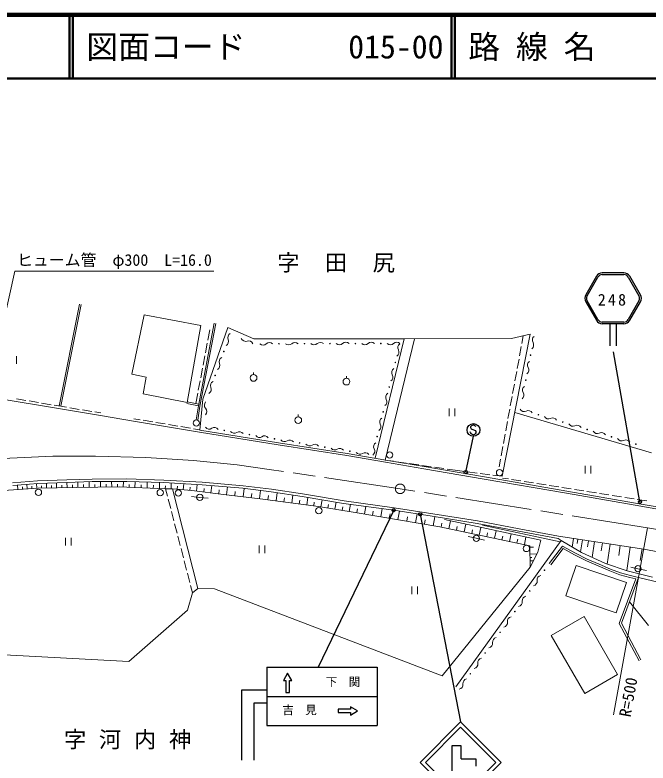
# Model space of a CAD drawing. Units: millimetres, scale not verified. Extents: x 40000 to 680000, y 20000 to 380000.
# Drawn here: x 109173 to 208615, y 262463 to 380000 of the extents above; entities that cross this region are included whole.
import ezdxf
from ezdxf.enums import TextEntityAlignment as Align

# ---------------------------------------------------------------- set-up
doc = ezdxf.new("R2010")
doc.units = ezdxf.units.MM
doc.header["$LTSCALE"] = 1000
doc.linetypes.add('CHAIN', pattern=[18.5, 12, -1.5, 3.5, -1.5])
for name, color, linetype, lineweight in [('M-BMK', 2, 'CHAIN', 13), ('M-STR-HTXT', 7, 'Continuous', 13), ('M-STR-STRC', 7, 'Continuous', 25), ('M-TTL', 2, 'Continuous', 140), ('M-TTL-LINE', 7, 'Continuous', 50), ('M-WORK', 1, 'Continuous', 13), ('引出線', 7, 'Continuous', 13)]:
    doc.layers.add(name, color=color, linetype=linetype, lineweight=lineweight)
doc.layers.add('M-BMK-HTXT', color=7, linetype='Continuous')
doc.layers.add('M-TTL-TXT', color=7, linetype='Continuous')
doc.styles.add('ＭＳ ゴシック', font='')
doc.styles.get('ＭＳ ゴシック').set_extended_font_data('MS Gothic')

msp = doc.modelspace()

# ---------------------------------------------------------------- linework, layer by layer
at = {"layer": 'M-BMK'}
for p, q in [((115117, 310683), (107264, 310318)), ((121823, 310683), (115117, 310683)), ((129749, 310488), (121823, 310683)), ((137211, 310001), (129749, 310488)), ((144064, 309318), (137211, 310001)), ((149121, 308604), (144064, 309318)), ((169677, 305548), (149121, 308604)), ((208552, 299418), (169677, 305548)), ((208552, 299418), (229849, 295539))]:
    msp.add_line(p, q, dxfattribs=at)
msp.add_circle((169677, 305548), 750, dxfattribs=at)
at = {"layer": 'M-STR-HTXT'}
msp.add_line((208552, 299418), (203198, 270020), dxfattribs=at)
at = {"layer": 'M-STR-STRC'}
for p, q in [((200513, 338938), (198824, 336012)), ((199054, 335879), (200743, 338805)), ((204813, 339470), (201434, 339470)), ((201434, 339204), (204813, 339204)), ((205504, 338805), (207194, 335879)), ((207424, 336012), (205735, 338938)), ((200743, 332155), (199054, 335081)), ((207194, 335081), (205504, 332155)), ((198824, 334948), (200513, 332022)), ((205735, 332022), (207424, 334948)), ((204813, 331756), (201434, 331756)), ((204813, 331490), (201434, 331490)), ((202624, 331490), (202624, 327990)), ((203624, 331490), (203624, 327990)), ((207342, 303505), (203165, 327086)), ((180740, 315286), (180724, 315172)), ((180724, 315172), (180810, 314990)), ((180868, 315425), (180740, 315286)), ((181000, 315518), (180868, 315425)), ((181166, 315551), (181000, 315518)), ((181281, 315535), (181166, 315551)), ((181426, 315462), (181281, 315535)), ((181536, 315388), (181426, 315462)), ((181570, 315276), (181536, 315388)), ((180726, 314398), (180687, 314508)), ((180810, 314220), (180726, 314398)), ((180810, 314990), (180961, 314917)), ((180914, 314146), (180810, 314220)), ((181060, 314071), (180914, 314146)), ((180961, 314917), (181493, 314728)), ((181180, 314054), (181060, 314071)), ((181348, 314083), (181180, 314054)), ((181472, 314179), (181348, 314083)), ((181543, 314328), (181472, 314179)), ((181493, 314728), (181573, 314556)), ((181573, 314556), (181543, 314328)), ((179981, 308173), (181198, 313800)), ((168668, 302190), (156780, 277508)), ((172821, 301546), (179169, 268930)), ((148756, 277508), (148756, 268366)), ((148756, 277508), (166051, 277508)), ((166051, 277508), (166051, 268366)), ((152007, 276592), (151359, 275450)), ((152654, 275450), (152007, 276592)), ((151359, 275450), (151740, 275450)), ((151740, 275450), (151740, 273546)), ((152273, 273546), (152273, 275450)), ((152273, 275450), (152654, 275450)), ((148756, 273937), (144756, 273937)), ((144756, 273937), (144756, 262937)), ((148756, 272937), (166051, 272937)), ((151740, 273546), (152273, 273546)), ((146756, 262937), (146756, 271937)), ((146756, 271937), (148756, 271937)), ((161858, 270916), (159954, 270916)), ((159954, 270916), (159954, 270383)), ((159954, 270383), (161858, 270383)), ((163000, 270649), (161858, 271297)), ((161858, 271297), (161858, 270916)), ((161858, 270002), (163000, 270649)), ((161858, 270383), (161858, 270002)), ((148756, 268366), (166051, 268366)), ((177810, 265153), (177810, 260168)), ((179248, 265153), (177810, 265153)), ((179248, 263140), (179248, 265153)), ((179248, 263140), (181549, 263140)), ((181549, 263140), (181549, 261989))]:
    msp.add_line(p, q, dxfattribs=at)
for points in [[(179169, 256202), (185533, 262566), (179169, 268930), (172805, 262566)], [(179169, 257050), (184684, 262566), (179169, 268081), (173653, 262566)]]:
    msp.add_lwpolyline(points, close=True, dxfattribs=at)
for centre, radius in [((181197, 314800), 1000), ((179981, 308173), 250), ((207342, 303505), 250), ((168668, 302190), 250), ((172821, 301546), 250)]:
    msp.add_circle(centre, radius, dxfattribs=at)
for centre, radius, start, end in [((201434, 338406), 1064, 90, 150), ((201434, 338406), 798, 90, 150), ((204813, 338406), 1064, 30, 90), ((204813, 338406), 798, 30, 90), ((199745, 335480), 1064, 150, 210), ((199745, 335480), 798, 150, 210), ((206502, 335480), 798, 330, 30.00002), ((206502, 335480), 1064, 330, 30), ((201434, 332554), 1064, 210, 270), ((201434, 332554), 798, 210, 270), ((204813, 332554), 798, 270, 330), ((204813, 332554), 1064, 270, 330)]:
    msp.add_arc(centre, radius, start, end, dxfattribs=at)
at = {"layer": 'M-TTL'}
msp.add_line((680000, 380000), (40000, 380000), dxfattribs=at)
at = {"layer": 'M-TTL-LINE'}
for p, q in [((117750, 380000), (117750, 370000)), ((118250, 380000), (118250, 370000)), ((177750, 380000), (177750, 370000)), ((178250, 380000), (178250, 370000)), ((40000, 370000), (680000, 370000))]:
    msp.add_line(p, q, dxfattribs=at)
at = {"layer": 'M-WORK'}
for p, q in [((116106, 318555), (119301, 334561)), ((116370, 318511), (119565, 334517)), ((127516, 323563), (129467, 332879)), ((129467, 332879), (138368, 331220)), ((140489, 331595), (137987, 318599)), ((140735, 331547), (138233, 318555)), ((138368, 331220), (136222, 319125)), ((138704, 319644), (142630, 330911)), ((139795, 330513), (139484, 328898)), ((142630, 330911), (146711, 329139)), ((146711, 329139), (170297, 329098)), ((167338, 310073), (171939, 329106)), ((170297, 329098), (187168, 329179)), ((190111, 329846), (185691, 307510)), ((187168, 329179), (190111, 329846)), ((188802, 328404), (189024, 329599)), ((139390, 328407), (139106, 326934)), ((170297, 329098), (165753, 310345)), ((188438, 326437), (188711, 327912)), ((109414, 325208), (109414, 326408)), ((139012, 326443), (138728, 324970)), ((188074, 324470), (188347, 325945)), ((138634, 324479), (138351, 323006)), ((129784, 323075), (127516, 323563)), ((146657, 323490), (146657, 323840)), ((161232, 322912), (161232, 323262)), ((187710, 322504), (187983, 323979)), ((129321, 320490), (129784, 323075)), ((138256, 322515), (137973, 321042)), ((187345, 320537), (187619, 322012)), ((105843, 319872), (116304, 318116)), ((136222, 319125), (129321, 320490)), ((137878, 320551), (137568, 318937)), ((186981, 318571), (187254, 320046)), ((109413, 319679), (110893, 319430)), ((111386, 319348), (112865, 319099)), ((113358, 319016), (114838, 318768)), ((115331, 318685), (116370, 318511)), ((137987, 318599), (136176, 318958)), ((138036, 318844), (136236, 319201)), ((137987, 318599), (137625, 316391)), ((138233, 318555), (137872, 316351)), ((138196, 314784), (138704, 319644)), ((116304, 318116), (122584, 317070)), ((116370, 318511), (117291, 318358)), ((117784, 318275), (119263, 318029)), ((119757, 317947), (121236, 317700)), ((121729, 317618), (122650, 317464)), ((177378, 318149), (177378, 316949)), ((178278, 316949), (178278, 318149)), ((186617, 316604), (186890, 318079)), ((209142, 311184), (187681, 317565)), ((127776, 316169), (122584, 317070)), ((127842, 316564), (128833, 316399)), ((129326, 316316), (130805, 316069)), ((153676, 316849), (153676, 317199)), ((127776, 316169), (138141, 314438)), ((131298, 315987), (132778, 315739)), ((133271, 315657), (134751, 315410)), ((135244, 315328), (136723, 315080)), ((186253, 314638), (186526, 316113)), ((137216, 314998), (138207, 314833)), ((138141, 314438), (150531, 312441)), ((138196, 314784), (150586, 312787)), ((185888, 312671), (186162, 314146)), ((150586, 312787), (161342, 311104)), ((150531, 312441), (161286, 310758)), ((185524, 310705), (185797, 312179)), ((161286, 310758), (167382, 309710)), ((161342, 311104), (167441, 310055)), ((168631, 309882), (167338, 310073)), ((167382, 309710), (173381, 308710)), ((167441, 310055), (173440, 309055)), ((170610, 309590), (169126, 309809)), ((172589, 309299), (171105, 309518)), ((174567, 309008), (173083, 309226)), ((185212, 309017), (185433, 310213)), ((198736, 309136), (198736, 307936)), ((199636, 307936), (199636, 309136)), ((173381, 308710), (182892, 307076)), ((173440, 309055), (182951, 307421)), ((176546, 308716), (175062, 308935)), ((178334, 308453), (177041, 308643)), ((179781, 308267), (178334, 308453)), ((181765, 308013), (180277, 308204)), ((183748, 307759), (182261, 307949)), ((108778, 306471), (112733, 306791)), ((112733, 306791), (117302, 306951)), ((117302, 306951), (121311, 307090)), ((121311, 307090), (126740, 307110)), ((126740, 307110), (132547, 306931)), ((132547, 306931), (138590, 306572)), ((182892, 307076), (195817, 304857)), ((182951, 307421), (195877, 305202)), ((185691, 307510), (184244, 307695)), ((185761, 307247), (186678, 307101)), ((187172, 307022), (188654, 306787)), ((112826, 305641), (106558, 305226)), ((108814, 306073), (112756, 306392)), ((109638, 305430), (109592, 306136)), ((110365, 305478), (110341, 305842)), ((111092, 305526), (111044, 306253)), ((111841, 305576), (111816, 305950)), ((112589, 305625), (112540, 306374)), ((112756, 306392), (117316, 306551)), ((118849, 305763), (112826, 305641)), ((113361, 305652), (113353, 306038)), ((114132, 305667), (114117, 306439)), ((114927, 305684), (114919, 306081)), ((115722, 305700), (115706, 306495)), ((116541, 305716), (116533, 306126)), ((117316, 306551), (121318, 306690)), ((117360, 305733), (117343, 306552)), ((118206, 305750), (118197, 306173)), ((125556, 305836), (118849, 305763)), ((119051, 305765), (119042, 306611)), ((119940, 305775), (119935, 306219)), ((120828, 305785), (120818, 306673)), ((121318, 306690), (126734, 306710)), ((121719, 305794), (121714, 306240)), ((122610, 305804), (122600, 306695)), ((123488, 305814), (123483, 306253)), ((124366, 305823), (124357, 306701)), ((125264, 305833), (125259, 306281)), ((132834, 305543), (125556, 305836)), ((126160, 305812), (126196, 306708)), ((126734, 306710), (132529, 306531)), ((127092, 305774), (127111, 306240)), ((128025, 305737), (128062, 306669)), ((128974, 305699), (128994, 306174)), ((129924, 305660), (129963, 306610)), ((130892, 305622), (130912, 306105)), ((131860, 305583), (131899, 306550)), ((132529, 306531), (138562, 306173)), ((132777, 305546), (132796, 306004)), ((133695, 305543), (133695, 306462)), ((134651, 305477), (134695, 305954)), ((135605, 305389), (135693, 306343)), ((136647, 305292), (136695, 305814)), ((137688, 305178), (137811, 306217)), ((138562, 306173), (144973, 305635)), ((138590, 306572), (145014, 306033)), ((138824, 305043), (138892, 305611)), ((139960, 304907), (140096, 306044)), ((142402, 304618), (142546, 305838)), ((144973, 305635), (149414, 305097)), ((145007, 304310), (145160, 305612)), ((145014, 306033), (149468, 305494)), ((189147, 306708), (190629, 306473)), ((191123, 306394), (192604, 306159)), ((193098, 306080), (194579, 305845)), ((195073, 305766), (196554, 305531)), ((133928, 305543), (132834, 305543)), ((132834, 305543), (133130, 304399)), ((136981, 305262), (133928, 305543)), ((133928, 305543), (137885, 289901)), ((141917, 304675), (136981, 305262)), ((141181, 304762), (141254, 305373)), ((147697, 303992), (141917, 304675)), ((143704, 304464), (143781, 305115)), ((146301, 304157), (146378, 304804)), ((147596, 304004), (147749, 305299)), ((148886, 303834), (148972, 304479)), ((149414, 305097), (154292, 304341)), ((149468, 305494), (154355, 304736)), ((150177, 303662), (150348, 304952)), ((152649, 303333), (152814, 304570)), ((154355, 304736), (160863, 303661)), ((195817, 304857), (207474, 302808)), ((195877, 305202), (207535, 303153)), ((197048, 305452), (198530, 305217)), ((199023, 305138), (200505, 304903)), ((200999, 304824), (202480, 304589)), ((202974, 304510), (204455, 304275)), ((133255, 303915), (133631, 302463)), ((136906, 304339), (138204, 304208)), ((138204, 304208), (139502, 304076)), ((156866, 302773), (147697, 303992)), ((151413, 303498), (151495, 304116)), ((153826, 303177), (153904, 303765)), ((154292, 304341), (160803, 303265)), ((155003, 303020), (155160, 304197)), ((156119, 302872), (156194, 303430)), ((157234, 302714), (157413, 303825)), ((159440, 302358), (159617, 303461)), ((160803, 303265), (168668, 302190)), ((160863, 303661), (168726, 302586)), ((204949, 304196), (206430, 303961)), ((206924, 303882), (208406, 303647)), ((162622, 301846), (156866, 302773)), ((158337, 302536), (158426, 303087)), ((160563, 302177), (160654, 302739)), ((161686, 301997), (161867, 303120)), ((162880, 301802), (162982, 302398)), ((164072, 301598), (164276, 302791)), ((166626, 301163), (166844, 302440)), ((168668, 302190), (174731, 301249)), ((168726, 302586), (174794, 301644)), ((207474, 302808), (217075, 301098)), ((207535, 303153), (217140, 301442)), ((133757, 301979), (134133, 300527)), ((175912, 299578), (162622, 301846)), ((165349, 301381), (165458, 302019)), ((167976, 300932), (168092, 301607)), ((169327, 300702), (169557, 302052)), ((170719, 300464), (170838, 301160)), ((172112, 300227), (172349, 301619)), ((174731, 301249), (181760, 300114)), ((174794, 301644), (181829, 300508)), ((174886, 299753), (175123, 301140)), ((134258, 300043), (134634, 298591)), ((173499, 299990), (173617, 300684)), ((176103, 299538), (176231, 300143)), ((191796, 297460), (176656, 300713)), ((177314, 299284), (177568, 300494)), ((179719, 298779), (179972, 299981)), ((181760, 300114), (188311, 298880)), ((181829, 300508), (188384, 299273)), ((182633, 299826), (194826, 297205)), ((190063, 296607), (175912, 299578)), ((178516, 299031), (178643, 299633)), ((180914, 298528), (181040, 299125)), ((182109, 298277), (182360, 299472)), ((183297, 298027), (183422, 298621)), ((184485, 297778), (184735, 298966)), ((188311, 298880), (194503, 297725)), ((188384, 299273), (194577, 298118)), ((117090, 297860), (117090, 296660)), ((117990, 296660), (117990, 297860)), ((134759, 298107), (135136, 296655)), ((194980, 297419), (178398, 274424)), ((180372, 298073), (181643, 297777)), ((181643, 297777), (182914, 297482)), ((185666, 297530), (185790, 298120)), ((186846, 297282), (187094, 298463)), ((188019, 297036), (188142, 297623)), ((189192, 296790), (189439, 297963)), ((191308, 295582), (191796, 297460)), ((194503, 297725), (194980, 297419)), ((194577, 298118), (207981, 296057)), ((194980, 297419), (198149, 295544)), ((196930, 297756), (196720, 296389)), ((197613, 297651), (197508, 296968)), ((198297, 297546), (198002, 295631)), ((199255, 297399), (199107, 296441)), ((147542, 296626), (147542, 295426)), ((148442, 295426), (148442, 296626)), ((190079, 293242), (190063, 296607)), ((190064, 296400), (190611, 296403)), ((193082, 293793), (195180, 296546)), ((195180, 296546), (197206, 295422)), ((200212, 297252), (199832, 294777)), ((201450, 297062), (201259, 295824)), ((202687, 296871), (202203, 293728)), ((204258, 296630), (204017, 295058)), ((205830, 296388), (205264, 292708)), ((135261, 296171), (135637, 294719)), ((190069, 295304), (191165, 295310)), ((190079, 293242), (191308, 295582)), ((193321, 293612), (195261, 296157)), ((195261, 296157), (197068, 295156)), ((197068, 295156), (198930, 294247)), ((197206, 295422), (199056, 294519)), ((198149, 295544), (201952, 293812)), ((207670, 296105), (207387, 294265)), ((207981, 296057), (226798, 292563)), ((135762, 294235), (136138, 292783)), ((190071, 294773), (190337, 294774)), ((190074, 294242), (190605, 294244)), ((198930, 294247), (200796, 293429)), ((199056, 294519), (200914, 293705)), ((176291, 276165), (190079, 293242)), ((197313, 293492), (195692, 288725)), ((205218, 290804), (197313, 293492)), ((200796, 293429), (202626, 292656)), ((200914, 293705), (202737, 292935)), ((201952, 293812), (205357, 292677)), ((202737, 292935), (204304, 292342)), ((205357, 292677), (209319, 291681)), ((207036, 292995), (205935, 293237)), ((207036, 292995), (208368, 292717)), ((136264, 292298), (136640, 290846)), ((202626, 292656), (204210, 292057)), ((204210, 292057), (205777, 291618)), ((204304, 292342), (205852, 291908)), ((207118, 291608), (204430, 284433)), ((205777, 291618), (206718, 291394)), ((205852, 291908), (207118, 291608)), ((207118, 291608), (213577, 290087)), ((136765, 290362), (137061, 289218)), ((203597, 286037), (205218, 290804)), ((206718, 291394), (204101, 284411)), ((136281, 286498), (137061, 289218)), ((137061, 289218), (137885, 289901)), ((137885, 289901), (140519, 289847)), ((140519, 289847), (176291, 276165)), ((171493, 290206), (171493, 289006)), ((172393, 289006), (172393, 290206)), ((195692, 288725), (203597, 286037)), ((205683, 287777), (208678, 284061)), ((127081, 278441), (136281, 286498)), ((198574, 285494), (193400, 282513)), ((203843, 276348), (198574, 285494)), ((204101, 284411), (207236, 278546)), ((204430, 284433), (207501, 278687)), ((193400, 282513), (198670, 273367)), ((106142, 279525), (127081, 278441)), ((198670, 273367), (203843, 276348))]:
    msp.add_line(p, q, dxfattribs=at)
for centre, radius in [((150644, 328348), 50), ((154644, 328355), 50), ((158644, 328361), 50), ((162644, 328367), 50), ((166644, 328374), 50), ((141984, 327129), 50), ((190165, 326554), 50), ((168921, 325417), 50), ((140628, 323366), 50), ((146657, 322965), 525), ((161232, 322387), 525), ((189404, 322627), 50), ((167973, 321531), 50), ((167024, 317645), 50), ((137664, 315880), 500), ((153676, 316324), 525), ((191389, 317184), 50), ((195219, 316030), 50), ((142053, 314723), 50), ((145999, 314067), 50), ((199049, 314875), 50), ((149945, 313410), 50), ((153891, 312754), 50), ((166076, 313759), 50), ((202879, 313721), 50), ((157836, 312097), 50), ((161782, 311441), 50), ((206709, 312566), 50), ((168040, 310865), 500), ((185289, 308086), 500), ((112866, 305002), 500), ((131986, 304940), 500), ((134836, 304886), 500), ((138204, 304208), 500), ((156904, 302105), 500), ((181643, 297777), 500), ((189513, 296178), 500), ((192358, 292753), 50), ((207036, 292995), 500), ((190027, 289502), 50), ((187696, 286252), 50), ((185366, 283001), 50), ((183035, 279750), 50), ((180704, 276499), 50)]:
    msp.add_circle(centre, radius, dxfattribs=at)
for centre, start, end in [((143326, 329303), 116.57071, 203.77634), ((145401, 329440), 201.99775, 289.20338), ((191157, 328909), 125.42794, 212.63358), ((141999, 328718), 296.57071, 23.77634), ((145878, 328070), 21.99775, 109.20338), ((148143, 328869), 226.48793, 313.69357), ((149145, 327821), 46.48793, 133.69357), ((152143, 328876), 226.48793, 313.69357), ((153145, 327827), 46.48793, 133.69357), ((156143, 328882), 226.48793, 313.69357), ((157145, 327834), 46.48793, 133.69357), ((160143, 328888), 226.48793, 313.69357), ((161145, 327840), 46.48793, 133.69357), ((164143, 328895), 226.48793, 313.69357), ((165145, 327846), 46.48793, 133.69357), ((168143, 328901), 226.48793, 313.69357), ((169145, 327853), 46.48793, 133.69357), ((170024, 327721), 122.68013, 209.88577), ((189935, 328127), 305.42794, 32.63358), ((168767, 326998), 302.68013, 29.88577), ((141969, 325540), 116.57071, 203.77634), ((140643, 324955), 296.57071, 23.77634), ((169076, 323835), 122.68013, 209.88577), ((189174, 324200), 305.42794, 32.63358), ((190395, 324982), 125.42794, 212.63358), ((167818, 323113), 302.68013, 29.88577), ((140613, 321777), 116.57071, 203.77634), ((139286, 321193), 296.57071, 23.77634), ((189634, 321055), 125.42794, 212.63358), ((168127, 319949), 122.68013, 209.88577), ((188413, 320273), 305.42794, 32.63358), ((139646, 318693), 135.95848, 223.16412), ((166870, 319227), 302.68013, 29.88577), ((138588, 317701), 315.95848, 43.16412), ((189147, 318408), 209.62206, 296.8277), ((189802, 317114), 29.62206, 116.8277), ((167179, 316063), 122.68013, 209.88577), ((192977, 317254), 209.62206, 296.8277), ((193632, 315960), 29.62206, 116.8277), ((139673, 315652), 216.94995, 304.15559), ((140487, 314452), 36.94995, 124.15559), ((165921, 315341), 302.68013, 29.88577), ((196807, 316099), 209.62206, 296.8277), ((197461, 314805), 29.62206, 116.8277), ((143619, 314995), 216.94995, 304.15559), ((144433, 313795), 36.94995, 124.15559), ((147565, 314339), 216.94995, 304.15559), ((148379, 313139), 36.94995, 124.15559), ((200637, 314945), 209.62206, 296.8277), ((201291, 313651), 29.62206, 116.8277), ((151511, 313682), 216.94995, 304.15559), ((152325, 312482), 36.94995, 124.15559), ((166230, 312177), 122.68013, 209.88577), ((204467, 313790), 209.62206, 296.8277), ((205121, 312496), 29.62206, 116.8277), ((155456, 313025), 216.94995, 304.15559), ((156270, 311826), 36.94995, 124.15559), ((159402, 312369), 216.94995, 304.15559), ((160216, 311169), 36.94995, 124.15559), ((164973, 311455), 302.68013, 29.88577), ((163348, 311712), 216.94995, 304.15559), ((164162, 310512), 36.94995, 124.15559), ((191911, 291228), 100.75624, 187.96188), ((190475, 291027), 280.75624, 7.96188), ((189580, 287977), 100.75624, 187.96188), ((188144, 287777), 280.75624, 7.96188), ((185813, 284526), 280.75624, 7.96188), ((187249, 284727), 100.75624, 187.96188), ((184918, 281476), 100.75624, 187.96188), ((183482, 281275), 280.75624, 7.96188), ((182587, 278225), 100.75624, 187.96188), ((181151, 278024), 280.75624, 7.96188), ((180257, 274975), 100.75624, 187.96188), ((178821, 274774), 280.75624, 7.96188)]:
    msp.add_arc(centre, 725, start, end, dxfattribs=at)
at = {"layer": '引出線'}
msp.add_lwpolyline([(104763, 320048), (109162, 339749), (140412, 339749)], dxfattribs=at)

# ---------------------------------------------------------------- texts
at = {"layer": 'M-BMK-HTXT', "char_height": 2566, "attachment_point": 5, "style": 'ＭＳ ゴシック'}
for s, insert in [('\\T2.14;字田尻', (161608, 340939)), ('\\T1.57;字河内神', (127869, 266031))]:
    msp.add_mtext(s, dxfattribs=dict(at, insert=insert))
at = {"layer": 'M-STR-HTXT', "style": 'ＭＳ ゴシック'}
msp.add_text('R=500', height=1833, rotation=79.677, dxfattribs=at).set_placement((205507, 272818), align=Align.MIDDLE_CENTER)
at = {"layer": 'M-STR-STRC', "style": 'ＭＳ ゴシック'}
msp.add_text('下\u3000関', height=1320, dxfattribs=at).set_placement((158000, 274143), align=Align.BOTTOM_LEFT)
msp.add_text('吉\u3000見', height=1320, dxfattribs=at).set_placement((156583, 269733), align=Align.BOTTOM_RIGHT)
at = {"layer": 'M-STR-STRC', "insert": (203115, 335244), "char_height": 1833, "attachment_point": 5, "style": 'ＭＳ ゴシック'}
msp.add_mtext('\\T1.28;248', dxfattribs=at)
at = {"layer": 'M-TTL-TXT', "style": 'ＭＳ ゴシック'}
for s, p in [('路 線 名', (180380, 375000)), ('図面コード', (120380, 375000)), ('015-00', (161521, 375000))]:
    msp.add_text(s, height=3666, dxfattribs=at).set_placement(p, align=Align.MIDDLE_LEFT)
at = {"layer": '引出線', "style": 'ＭＳ ゴシック'}
msp.add_text('ヒューム管\u3000φ300\u3000L=16.0', height=1833, dxfattribs=at).set_placement((124787, 341499), align=Align.MIDDLE_CENTER)

doc.saveas('drawing.dxf')
